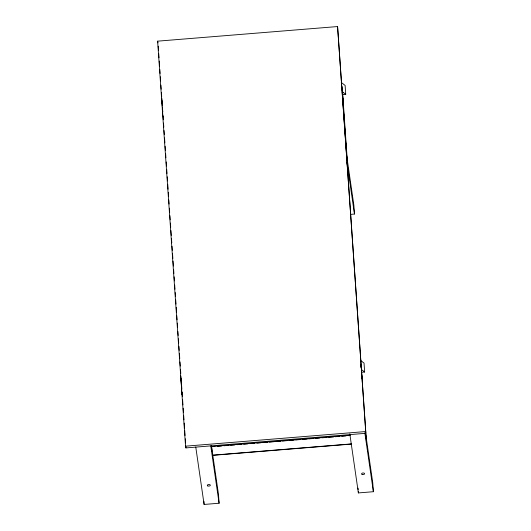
<?xml version="1.0" encoding="UTF-8"?>
<svg xmlns="http://www.w3.org/2000/svg" width="531" height="531" viewBox="0 0 531 531"><rect width="100%" height="100%" fill="white"/><g stroke="black" fill="none" stroke-linecap="round" stroke-linejoin="round"><path stroke-width="0.8" d="M337.577 26.55L365.872 433.303L185.916 447.912L185.545 446.173L157.621 41.159L337.577 26.55L366.377 440.849M162.24 106.147L161.809 98.208M162.114 101.607L162.26 103.718M342.575 94.598L345.734 94.339L345.117 85.418L341.214 82.424M162.751 116.335L163.17 116.833L162.751 116.335L162.579 109.413M350.52 214.358L354.462 214.039L353.852 205.119L346.464 154.255M180.421 375.902L180.832 376.406L180.421 375.902L181.429 385.121M181.476 381.364L180.732 379.3L180.533 376.426M361.492 372.264L364.644 372.012L364.034 363.091L360.781 360.595M181.489 387.086L181.668 394.002L182.08 394.506L181.668 394.002M181.781 394.533L181.881 391.632M185.545 446.173L365.501 431.564M211.902 451.29L211.577 446.591L350.009 435.354M214.909 446.498L211.577 446.591M217.385 446.299L221.5 445.96M223.976 445.761L228.921 445.363M230.567 445.224L234.689 444.892M237.158 444.693L241.28 444.354M243.749 444.155L247.871 443.823M250.34 443.624L254.462 443.285M256.938 443.086L261.053 442.754M262.706 442.615L267.651 442.217M269.297 442.084L274.242 441.679M275.888 441.546L280.833 441.148M282.479 441.015L287.424 440.611M289.07 440.478L294.015 440.08M295.661 439.94L300.606 439.542M302.258 439.409L307.197 439.004M308.85 438.872L313.794 438.473M315.441 438.34L319.562 438.002M322.032 437.803L326.977 437.398M328.623 437.265L333.568 436.867M335.214 436.734L339.336 436.396M341.805 436.197L345.927 435.865M348.402 435.659L350.048 435.526M212.997 455.14L351.429 443.903M213.031 455.313L351.469 444.082M195.76 447.022L204.103 504.45L219.097 503.235L218.48 494.315L211.451 445.907M349.803 433.86L358.379 492.927L373.379 491.713L372.762 482.792L365.494 432.745M342.482 91.843L345.734 94.339M361.392 369.516L364.644 372.012M341.957 86.473L342.774 92.819L342.216 90.204M342.535 94.81L343.365 101.441L342.814 98.826M361.405 369.184L361.684 370.492L360.874 364.14L361.126 367.877M361.863 377.149L362.281 379.114L361.445 372.477L361.671 375.696M157.621 41.159L157.992 42.898M161.504 98.228L161.616 98.759M162.28 109.439L162.698 111.397M181.582 391.659L181.874 393.046M346.962 162.36L354.462 214.039M364.804 432.646L373.379 491.713M210.761 445.808L219.097 503.235M342.575 92.248L347.354 161.53M347.52 163.999L347.632 165.652M342.316 92.089L342.595 96.211M342.767 98.686L346.916 158.869M365.6 433.243L365.886 437.365M358.047 488.062L358.159 489.682M358.272 491.308L358.379 492.927M211.378 445.589L211.491 447.241M211.603 448.887L211.776 451.363M203.877 501.204L204.103 504.45M158.218 46.204L158.504 50.339M158.736 53.644L159.021 57.779M159.247 61.085L159.592 66.043M159.818 69.349L160.103 73.484M160.329 76.789L160.614 80.918M160.9 85.053L161.185 89.188M161.411 92.494L161.696 96.622M161.928 99.934L162.214 104.069M162.44 107.368L162.745 111.829M163.01 115.639L163.296 119.767M163.521 123.073L163.807 127.208M164.033 130.513L164.318 134.648M164.55 137.954L164.889 142.912M165.114 146.217L165.4 150.353M165.632 153.658L165.918 157.793M166.196 161.922L166.482 166.057M166.714 169.362L166.999 173.498M167.225 176.803L167.511 180.932M167.736 184.244L168.081 189.202M168.307 192.507L168.593 196.636M168.818 199.948L169.104 204.077M169.389 208.212L169.674 212.34M169.907 215.652L170.192 219.781M170.418 223.086L170.703 227.222M170.929 230.527L171.274 235.485M171.5 238.791L171.785 242.926M172.011 246.231L172.296 250.366M172.529 253.672L172.867 258.63M173.04 261.113L173.378 266.071M173.61 269.376L173.896 273.511M174.122 276.817L174.407 280.945M174.692 285.081L174.978 289.216M175.203 292.521L175.489 296.65M175.715 299.962L176 304.09M176.232 307.396L176.571 312.354M176.796 315.666L177.082 319.795M177.314 323.1L177.6 327.235M177.885 331.371L178.17 335.499M178.396 338.805L178.681 342.94M178.907 346.245L179.193 350.38M179.418 353.686L179.763 358.644M179.989 361.95L180.274 366.085M180.507 369.39L180.786 373.525M181.071 377.654L181.356 381.789M181.589 385.094L181.874 389.23M182.1 392.535L182.385 396.664M182.611 399.969L182.956 404.934M183.182 408.239L183.467 412.368M183.693 415.68L183.978 419.809M184.211 423.114L184.549 428.072M184.722 430.555L185.06 435.513M185.292 438.818L185.578 442.954M185.804 446.259L185.916 447.912M362.122 474.422A1.507 0.796 -3.2 0 0 364.578 473.864A1.507 0.796 -3.2 0 0 362.6 473.041A1.507 0.796 -3.2 0 0 362.122 474.422M207.84 485.945A1.507 0.796 -3.2 0 0 210.296 485.387A1.507 0.796 -3.2 0 0 208.318 484.564A1.507 0.796 -3.2 0 0 207.84 485.945"/></g></svg>
